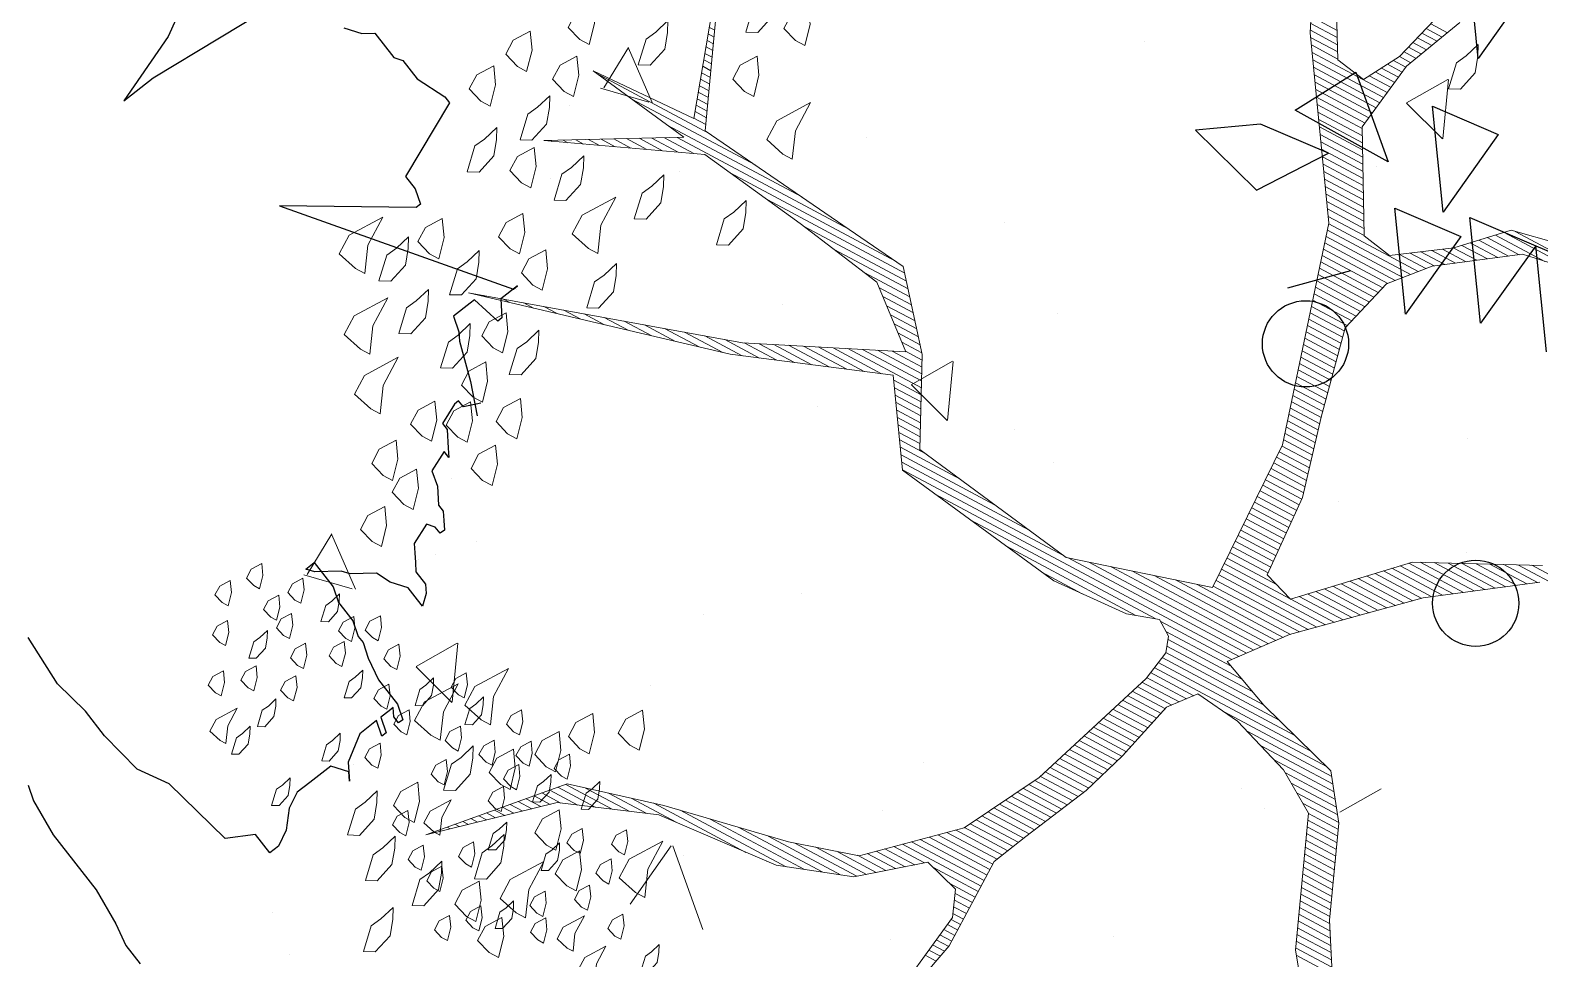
# Model space of a CAD drawing. Header units: millimetres. Extents: x 111 to 1506, y 14 to 566.
# Drawn here: x 249.402 to 251.087, y 195.896 to 196.932 of the extents above; entities that cross this region are included whole.
import ezdxf

# ---------------------------------------------------------------- set-up
doc = ezdxf.new("R2010")
doc.units = ezdxf.units.MM
doc.layers.add('ARBOLES', color=78, linetype='Continuous', lineweight=5)
doc.layers.add('G', color=254, linetype='Continuous', lineweight=5)
doc.layers.add('fer', color=8, linetype='Continuous')
doc.layers.add('FURN', color=253, linetype='Continuous')

# ---------------------------------------------------------------- blocks, each defined once
blk = doc.blocks.new('tr')
at = {"layer": 'fer', "color": 97}
for p, q in [((1378.7648, 206.6914), (1378.7648, 206.7174)), ((1378.7648, 206.6914), (1378.7648, 206.7174)), ((1378.4553, 206.7001), (1378.4494, 206.6914)), ((1378.4494, 206.6914), (1378.4553, 206.7001)), ((1378.4553, 206.7001), (1378.4494, 206.6914)), ((1378.4494, 206.6914), (1378.4553, 206.7001)), ((1378.5268, 206.6827), (1378.5446, 206.7001)), ((1378.5268, 206.6827), (1378.5446, 206.7001)), ((1378.5446, 206.7001), (1378.5625, 206.7087)), ((1378.5446, 206.7001), (1378.5625, 206.7087)), ((1378.5446, 206.7001), (1378.5446, 206.7001)), ((1378.5446, 206.7001), (1378.5446, 206.7001)), ((1378.5625, 206.7087), (1378.5744, 206.7087)), ((1378.5625, 206.7087), (1378.5625, 206.7087)), ((1378.5625, 206.7087), (1378.5744, 206.7087)), ((1378.5625, 206.7087), (1378.5625, 206.7087)), ((1378.5744, 206.7087), (1378.5744, 206.6827)), ((1378.5744, 206.7087), (1378.5744, 206.7087)), ((1378.5744, 206.7087), (1378.5744, 206.6827)), ((1378.5744, 206.7087), (1378.5744, 206.7087)), ((1378.3601, 206.6654), (1378.3661, 206.6827)), ((1378.3601, 206.6654), (1378.3661, 206.6827)), ((1378.3661, 206.6827), (1378.372, 206.6827)), ((1378.3661, 206.6827), (1378.372, 206.6827)), ((1378.372, 206.6827), (1378.372, 206.6741)), ((1378.372, 206.6827), (1378.372, 206.6741)), ((1378.3839, 206.6654), (1378.3899, 206.6827)), ((1378.3839, 206.6654), (1378.3899, 206.6827)), ((1378.3958, 206.6827), (1378.3899, 206.6654)), ((1378.3899, 206.6827), (1378.3958, 206.6827)), ((1378.3958, 206.6827), (1378.3899, 206.6654)), ((1378.3899, 206.6827), (1378.3958, 206.6827)), ((1378.4137, 206.6654), (1378.4434, 206.6827)), ((1378.4137, 206.6654), (1378.4434, 206.6827)), ((1378.4434, 206.6827), (1378.4494, 206.6914)), ((1378.4434, 206.6827), (1378.4494, 206.6914)), ((1378.4494, 206.6914), (1378.4613, 206.6741)), ((1378.4494, 206.6914), (1378.4613, 206.6741)), ((1378.5089, 206.6741), (1378.5268, 206.6827)), ((1378.5089, 206.6741), (1378.5268, 206.6827)), ((1378.5744, 206.6827), (1378.6041, 206.6654)), ((1378.5744, 206.6827), (1378.6041, 206.6654)), ((1378.7588, 206.6654), (1378.7648, 206.6914)), ((1378.7588, 206.6654), (1378.7648, 206.6914)), ((1378.3601, 206.6394), (1378.3601, 206.6654)), ((1378.3601, 206.6394), (1378.3601, 206.6654)), ((1378.372, 206.6741), (1378.3661, 206.6654)), ((1378.372, 206.6741), (1378.3661, 206.6654)), ((1378.3661, 206.6654), (1378.372, 206.6654)), ((1378.3661, 206.6654), (1378.372, 206.6654)), ((1378.372, 206.6654), (1378.3839, 206.6654)), ((1378.372, 206.6654), (1378.3839, 206.6654)), ((1378.3899, 206.6654), (1378.4137, 206.6654)), ((1378.3899, 206.6654), (1378.4137, 206.6654)), ((1378.4613, 206.6741), (1378.491, 206.6741)), ((1378.4613, 206.6741), (1378.491, 206.6741)), ((1378.491, 206.6741), (1378.5089, 206.6741)), ((1378.491, 206.6741), (1378.5089, 206.6741)), ((1378.6041, 206.6654), (1378.6101, 206.6221)), ((1378.6041, 206.6654), (1378.6101, 206.6221)), ((1378.7529, 206.6221), (1378.7588, 206.6654)), ((1378.7529, 206.6221), (1378.7588, 206.6654)), ((1378.3542, 206.6047), (1378.3601, 206.6307)), ((1378.3542, 206.6047), (1378.3601, 206.6307)), ((1378.3601, 206.6307), (1378.3601, 206.6394)), ((1378.3601, 206.6307), (1378.3601, 206.6394)), ((1378.6101, 206.6221), (1378.616, 206.5788)), ((1378.6101, 206.6221), (1378.616, 206.5788)), ((1378.7529, 206.5441), (1378.7529, 206.6221)), ((1378.7529, 206.5441), (1378.7529, 206.6221)), ((1378.259, 206.5874), (1378.2709, 206.5961)), ((1378.259, 206.5874), (1378.2709, 206.5961)), ((1378.2709, 206.5961), (1378.2709, 206.5874)), ((1378.2709, 206.5961), (1378.2709, 206.5874)), ((1378.3482, 206.5874), (1378.3542, 206.6047)), ((1378.3482, 206.5874), (1378.3542, 206.6047)), ((1378.253, 206.5788), (1378.259, 206.5874)), ((1378.253, 206.5788), (1378.259, 206.5874)), ((1378.253, 206.5614), (1378.253, 206.5788)), ((1378.253, 206.5614), (1378.253, 206.5788)), ((1378.259, 206.5874), (1378.259, 206.5874)), ((1378.259, 206.5874), (1378.259, 206.5874)), ((1378.2709, 206.5874), (1378.2709, 206.5788)), ((1378.2709, 206.5874), (1378.2709, 206.5788)), ((1378.2709, 206.5788), (1378.2709, 206.5701)), ((1378.2709, 206.5788), (1378.2709, 206.5788)), ((1378.2709, 206.5788), (1378.2709, 206.5701)), ((1378.2709, 206.5788), (1378.2709, 206.5788)), ((1378.3423, 206.5614), (1378.3482, 206.5788)), ((1378.3423, 206.5614), (1378.3482, 206.5788)), ((1378.3482, 206.5788), (1378.3482, 206.5874)), ((1378.3482, 206.5788), (1378.3482, 206.5874)), ((1378.616, 206.5788), (1378.6339, 206.5441)), ((1378.616, 206.5788), (1378.6339, 206.5441)), ((1378.2471, 206.5528), (1378.253, 206.5614)), ((1378.2471, 206.5528), (1378.253, 206.5614)), ((1378.2709, 206.5701), (1378.2828, 206.5528)), ((1378.2709, 206.5701), (1378.2828, 206.5528)), ((1378.3423, 206.5441), (1378.3423, 206.5614)), ((1378.3423, 206.5441), (1378.3423, 206.5614)), ((1378.1935, 206.5354), (1378.1994, 206.5441)), ((1378.1935, 206.5354), (1378.1994, 206.5441)), ((1378.1994, 206.5441), (1378.2054, 206.5441)), ((1378.1994, 206.5441), (1378.2054, 206.5441)), ((1378.2054, 206.5441), (1378.2054, 206.5354)), ((1378.2054, 206.5441), (1378.2054, 206.5441)), ((1378.2054, 206.5441), (1378.2054, 206.5354)), ((1378.2054, 206.5441), (1378.2054, 206.5441)), ((1378.2351, 206.5354), (1378.2411, 206.5441)), ((1378.2351, 206.5354), (1378.2411, 206.5441)), ((1378.2411, 206.5441), (1378.2471, 206.5528)), ((1378.2411, 206.5441), (1378.2471, 206.5528)), ((1378.2828, 206.5528), (1378.2887, 206.5354)), ((1378.2828, 206.5528), (1378.2887, 206.5354)), ((1378.3423, 206.5441), (1378.3423, 206.5441)), ((1378.3423, 206.5354), (1378.3423, 206.5441)), ((1378.3423, 206.5441), (1378.3423, 206.5441)), ((1378.3423, 206.5354), (1378.3423, 206.5441)), ((1378.6339, 206.5441), (1378.6398, 206.4921)), ((1378.6339, 206.5441), (1378.6398, 206.4921)), ((1378.7469, 206.5008), (1378.7529, 206.5441)), ((1378.7469, 206.5008), (1378.7529, 206.5441)), ((1378.1875, 206.5268), (1378.1935, 206.5354)), ((1378.1875, 206.5268), (1378.1935, 206.5354)), ((1378.2054, 206.5354), (1378.2113, 206.5268)), ((1378.2054, 206.5354), (1378.2054, 206.5354)), ((1378.2054, 206.5354), (1378.2113, 206.5268)), ((1378.2054, 206.5354), (1378.2054, 206.5354)), ((1378.2113, 206.5268), (1378.2351, 206.5354)), ((1378.2113, 206.5268), (1378.2351, 206.5354)), ((1378.2351, 206.5354), (1378.2351, 206.5354)), ((1378.2351, 206.5354), (1378.2351, 206.5354)), ((1378.2887, 206.5354), (1378.3006, 206.5268)), ((1378.2887, 206.5354), (1378.3006, 206.5268)), ((1378.3363, 206.5181), (1378.3423, 206.5354)), ((1378.3363, 206.5181), (1378.3423, 206.5354)), ((1378.1756, 206.5008), (1378.1875, 206.5181)), ((1378.1756, 206.5008), (1378.1875, 206.5181)), ((1378.1875, 206.5181), (1378.1875, 206.5268)), ((1378.1875, 206.5181), (1378.1875, 206.5268)), ((1378.3006, 206.5268), (1378.3125, 206.5181)), ((1378.3006, 206.5268), (1378.3125, 206.5181)), ((1378.3125, 206.5181), (1378.3185, 206.5094)), ((1378.3125, 206.5181), (1378.3185, 206.5094)), ((1378.3363, 206.4834), (1378.3363, 206.5181)), ((1378.3363, 206.4834), (1378.3363, 206.5181)), ((1378.1697, 206.4834), (1378.1756, 206.5008)), ((1378.1697, 206.4834), (1378.1756, 206.5008)), ((1378.3185, 206.5094), (1378.3423, 206.4921)), ((1378.3185, 206.5094), (1378.3423, 206.4921)), ((1378.741, 206.4834), (1378.7469, 206.5008)), ((1378.741, 206.4834), (1378.7469, 206.5008)), ((1378.1399, 206.4748), (1378.1459, 206.4834)), ((1378.1399, 206.4748), (1378.1459, 206.4834)), ((1378.1459, 206.4748), (1378.1697, 206.4834)), ((1378.1459, 206.4834), (1378.1459, 206.4748)), ((1378.1459, 206.4748), (1378.1697, 206.4834)), ((1378.1459, 206.4834), (1378.1459, 206.4748)), ((1378.3363, 206.4834), (1378.3363, 206.4834)), ((1378.3482, 206.4834), (1378.3363, 206.4834)), ((1378.3363, 206.4834), (1378.3363, 206.4834)), ((1378.3482, 206.4834), (1378.3363, 206.4834)), ((1378.3423, 206.4921), (1378.3482, 206.4834)), ((1378.3423, 206.4921), (1378.3482, 206.4834)), ((1378.6398, 206.4921), (1378.6398, 206.4574)), ((1378.6398, 206.4921), (1378.6398, 206.4574)), ((1378.0745, 206.4314), (1378.0923, 206.4661)), ((1378.0745, 206.4314), (1378.0923, 206.4661)), ((1378.128, 206.4574), (1378.1399, 206.4748)), ((1378.128, 206.4574), (1378.1399, 206.4748)), ((1378.1399, 206.4748), (1378.1399, 206.4748)), ((1378.1399, 206.4748), (1378.1399, 206.4748)), ((1378.0804, 206.4574), (1378.0983, 206.4488)), ((1378.0804, 206.4574), (1378.0983, 206.4488)), ((1378.0983, 206.4488), (1378.0983, 206.4401)), ((1378.0983, 206.4488), (1378.0983, 206.4488)), ((1378.0983, 206.4488), (1378.0983, 206.4401)), ((1378.0983, 206.4488), (1378.0983, 206.4488)), ((1378.1042, 206.4401), (1378.128, 206.4488)), ((1378.1042, 206.4401), (1378.128, 206.4488)), ((1378.128, 206.4574), (1378.128, 206.4574)), ((1378.128, 206.4574), (1378.128, 206.4574)), ((1378.128, 206.4574), (1378.128, 206.4574)), ((1378.128, 206.4488), (1378.128, 206.4574)), ((1378.128, 206.4574), (1378.128, 206.4574)), ((1378.128, 206.4574), (1378.128, 206.4574)), ((1378.128, 206.4574), (1378.128, 206.4574)), ((1378.128, 206.4488), (1378.128, 206.4574)), ((1378.6398, 206.4574), (1378.6458, 206.4141)), ((1378.6398, 206.4574), (1378.6458, 206.4141)), ((1378.0566, 206.3881), (1378.0745, 206.4314)), ((1378.0566, 206.3881), (1378.0745, 206.4314)), ((1378.0983, 206.4401), (1378.1042, 206.4401)), ((1378.0983, 206.4401), (1378.0983, 206.4401)), ((1378.0983, 206.4401), (1378.1042, 206.4401)), ((1378.0983, 206.4401), (1378.0983, 206.4401)), ((1378.6458, 206.4141), (1378.6398, 206.3534)), ((1378.6458, 206.4141), (1378.6398, 206.3534)), ((1377.9912, 206.3794), (1378.0031, 206.3968)), ((1377.9912, 206.3794), (1378.0031, 206.3968)), ((1378.0031, 206.3968), (1378.009, 206.3968)), ((1378.0031, 206.3968), (1378.009, 206.3968)), ((1378.009, 206.3968), (1378.015, 206.3621)), ((1378.009, 206.3968), (1378.015, 206.3621)), ((1377.9674, 206.3794), (1377.9912, 206.3794)), ((1377.9733, 206.3794), (1377.9674, 206.3794)), ((1377.9674, 206.3794), (1377.9912, 206.3794)), ((1377.9733, 206.3794), (1377.9674, 206.3794)), ((1378.1221, 206.1455), (1377.9733, 206.3794)), ((1378.1221, 206.1455), (1377.9733, 206.3794)), ((1378.0447, 206.3621), (1378.0507, 206.3794)), ((1378.0447, 206.3621), (1378.0507, 206.3794)), ((1378.0507, 206.3794), (1378.0566, 206.3881)), ((1378.0507, 206.3794), (1378.0566, 206.3881)), ((1378.0566, 206.3881), (1378.0566, 206.3881)), ((1378.0566, 206.3881), (1378.0566, 206.3881)), ((1378.015, 206.3621), (1378.0209, 206.3621)), ((1378.015, 206.3621), (1378.0209, 206.3621)), ((1378.0209, 206.3621), (1378.0447, 206.3621)), ((1378.0209, 206.3621), (1378.0447, 206.3621)), ((1377.9912, 206.2235), (1377.9971, 206.2408)), ((1377.9912, 206.2235), (1377.9971, 206.2408)), ((1377.9971, 206.2408), (1378.0031, 206.2408)), ((1377.9971, 206.2408), (1378.0031, 206.2408)), ((1378.0031, 206.2408), (1378.1221, 206.1455)), ((1378.0031, 206.2408), (1378.1221, 206.1455)), ((1377.9912, 206.2061), (1377.9912, 206.2235)), ((1377.9912, 206.2061), (1377.9912, 206.2235)), ((1377.9019, 206.1715), (1377.9912, 206.2061)), ((1377.9019, 206.1715), (1377.9912, 206.2061)), ((1377.9019, 206.1628), (1377.9019, 206.1715)), ((1377.9019, 206.1628), (1377.9019, 206.1715)), ((1377.9138, 206.1281), (1377.9019, 206.1628)), ((1377.9138, 206.1281), (1377.9019, 206.1628)), ((1377.9138, 206.1021), (1377.9138, 206.1281)), ((1377.9138, 206.1021), (1377.9138, 206.1281)), ((1377.9197, 206.0935), (1377.9138, 206.1021)), ((1377.9197, 206.0935), (1377.9138, 206.1021)), ((1377.9197, 206.0588), (1377.9197, 206.0935)), ((1377.9197, 206.0588), (1377.9197, 206.0935)), ((1377.9316, 206.0501), (1377.9197, 206.0588)), ((1377.9316, 206.0501), (1377.9197, 206.0588)), ((1377.9435, 206.0328), (1377.9316, 206.0501)), ((1377.9435, 206.0328), (1377.9316, 206.0501)), ((1378.1459, 205.9462), (1377.8483, 205.9808)), ((1378.1459, 205.9462), (1377.8483, 205.9808)), ((1378.1042, 205.9202), (1378.1875, 205.9462)), ((1378.1042, 205.9202), (1378.1875, 205.9462)), ((1378.1875, 205.9462), (1378.1459, 205.9462)), ((1378.1875, 205.9462), (1378.1459, 205.9462)), ((1378.0388, 205.8855), (1378.1042, 205.9202)), ((1378.0388, 205.8855), (1378.1042, 205.9202))]:
    blk.add_line(p, q, dxfattribs=at)
blk = doc.blocks.new('*X16')
at = {"color": 0}
for p, q in [((17.5844, 17.54), (17.6136, 17.54)), ((17.5872, 17.55), (17.6178, 17.55)), ((17.579, 17.52), (17.6053, 17.52)), ((17.5817, 17.53), (17.6094, 17.53)), ((17.5708, 17.49), (17.5928, 17.49)), ((17.5735, 17.5), (17.5969, 17.5)), ((17.5762, 17.51), (17.6011, 17.51)), ((17.4124, 17.47), (17.4597, 17.47)), ((17.5623, 17.47), (17.5849, 17.47)), ((17.568, 17.48), (17.5886, 17.48)), ((17.4171, 17.46), (17.4654, 17.46)), ((17.4217, 17.45), (17.4711, 17.45)), ((17.5509, 17.45), (17.582, 17.45)), ((17.5566, 17.46), (17.5834, 17.46)), ((17.4276, 17.44), (17.4769, 17.44)), ((17.4343, 17.43), (17.4826, 17.43)), ((17.441, 17.42), (17.5777, 17.42)), ((17.5394, 17.43), (17.5792, 17.43)), ((17.5452, 17.44), (17.5806, 17.44)), ((17.4476, 17.41), (17.5763, 17.41)), ((17.4543, 17.4), (17.5749, 17.4)), ((17.461, 17.39), (17.5734, 17.39)), ((17.4676, 17.38), (17.572, 17.38)), ((17.4743, 17.37), (17.5706, 17.37)), ((17.481, 17.36), (17.5692, 17.36)), ((17.4876, 17.35), (17.5695, 17.35)), ((17.4943, 17.34), (17.5751, 17.34)), ((17.501, 17.33), (17.5807, 17.33)), ((17.5076, 17.32), (17.5862, 17.32)), ((17.8637, 17.32), (18.0288, 17.32)), ((17.5143, 17.31), (17.5918, 17.31)), ((17.521, 17.3), (17.5973, 17.3)), ((17.8387, 17.3), (17.9283, 17.3)), ((17.8487, 17.31), (17.9816, 17.31)), ((17.5276, 17.29), (17.6029, 17.29)), ((17.5343, 17.28), (17.6084, 17.28)), ((17.8187, 17.28), (17.873, 17.28)), ((17.8287, 17.29), (17.887, 17.29)), ((17.541, 17.27), (17.614, 17.27)), ((17.5476, 17.26), (17.6195, 17.26)), ((17.5543, 17.25), (17.6251, 17.25)), ((17.7884, 17.25), (17.831, 17.25)), ((17.7987, 17.26), (17.845, 17.26)), ((17.8087, 17.27), (17.859, 17.27)), ((17.561, 17.24), (17.6307, 17.24)), ((17.5676, 17.23), (17.6362, 17.23)), ((17.7599, 17.23), (17.803, 17.23)), ((17.7741, 17.24), (17.817, 17.24)), ((17.5743, 17.22), (17.6418, 17.22)), ((17.581, 17.21), (17.6473, 17.21)), ((17.5876, 17.2), (17.6529, 17.2)), ((17.717, 17.2), (17.7653, 17.2)), ((17.7313, 17.21), (17.775, 17.21)), ((17.7456, 17.22), (17.789, 17.22)), ((17.5939, 17.19), (17.7568, 17.19)), ((17.5968, 17.18), (17.7482, 17.18)), ((17.5998, 17.17), (17.7396, 17.17)), ((17.6027, 17.16), (17.731, 17.16)), ((17.6056, 17.15), (17.7225, 17.15)), ((17.6085, 17.14), (17.7189, 17.14)), ((17.6115, 17.13), (17.7161, 17.13)), ((17.6144, 17.12), (17.7134, 17.12)), ((17.6173, 17.11), (17.7107, 17.11)), ((17.6203, 17.1), (17.7079, 17.1)), ((17.6232, 17.09), (17.7052, 17.09)), ((17.6261, 17.08), (17.7025, 17.08)), ((17.629, 17.07), (17.6998, 17.07)), ((17.632, 17.06), (17.697, 17.06)), ((17.6349, 17.05), (17.6968, 17.05)), ((17.6378, 17.04), (17.6992, 17.04)), ((17.6407, 17.03), (17.7015, 17.03)), ((17.6437, 17.02), (17.7039, 17.02)), ((17.6466, 17.01), (17.7062, 17.01)), ((16.5688, 17), (16.5786, 17)), ((16.5721, 16.99), (16.5828, 16.99)), ((16.5754, 16.98), (16.587, 16.98)), ((17.6495, 17), (17.7086, 17)), ((17.6524, 16.99), (17.7109, 16.99)), ((17.6554, 16.98), (17.7133, 16.98)), ((16.5788, 16.97), (16.5912, 16.97)), ((16.5821, 16.96), (16.5954, 16.96)), ((17.6583, 16.97), (17.7156, 16.97)), ((17.6612, 16.96), (17.718, 16.96)), ((16.5854, 16.95), (16.5996, 16.95)), ((16.5888, 16.94), (16.6038, 16.94)), ((17.6642, 16.95), (17.7204, 16.95)), ((17.6671, 16.94), (17.7227, 16.94)), ((16.5921, 16.93), (16.608, 16.93)), ((16.5954, 16.92), (16.6122, 16.92)), ((16.5988, 16.91), (16.6164, 16.91)), ((17.67, 16.93), (17.7251, 16.93)), ((17.6729, 16.92), (17.7274, 16.92)), ((17.6759, 16.91), (17.7298, 16.91)), ((16.6021, 16.9), (16.6206, 16.9)), ((16.6054, 16.89), (16.6248, 16.89)), ((17.6788, 16.9), (17.7324, 16.9)), ((17.6817, 16.89), (17.7351, 16.89)), ((16.6088, 16.88), (16.629, 16.88)), ((16.6121, 16.87), (16.6331, 16.87)), ((16.6154, 16.86), (16.6373, 16.86)), ((17.6846, 16.88), (17.7378, 16.88)), ((17.6876, 16.87), (17.7404, 16.87)), ((17.6905, 16.86), (17.7431, 16.86)), ((18.1392, 16.86), (18.2561, 16.86)), ((16.443, 16.85), (16.6488, 16.85)), ((16.513, 16.84), (16.7388, 16.84)), ((17.6934, 16.85), (17.7458, 16.85)), ((17.6957, 16.84), (17.7484, 16.84)), ((18.0992, 16.84), (18.1601, 16.84)), ((18.1192, 16.85), (18.2036, 16.85)), ((16.583, 16.83), (16.8288, 16.83)), ((16.6062, 16.82), (16.9188, 16.82)), ((17.6961, 16.83), (17.7511, 16.83)), ((17.6964, 16.82), (17.7538, 16.82)), ((18.0592, 16.82), (18.1324, 16.82)), ((18.0792, 16.83), (18.1463, 16.83)), ((16.5531, 16.79), (16.5956, 16.79)), ((16.5708, 16.8), (16.6189, 16.8)), ((16.5885, 16.81), (16.6422, 16.81)), ((16.7083, 16.81), (17.0088, 16.81)), ((16.7816, 16.8), (17.0309, 16.8)), ((16.8532, 16.79), (17.0394, 16.79)), ((17.6967, 16.81), (17.7564, 16.81)), ((17.6971, 16.8), (17.7591, 16.8)), ((17.6974, 16.79), (17.7618, 16.79)), ((17.9992, 16.79), (18.0909, 16.79)), ((18.0192, 16.8), (18.1047, 16.8)), ((18.0392, 16.81), (18.1186, 16.81)), ((16.5178, 16.77), (16.5489, 16.77)), ((16.5355, 16.78), (16.5722, 16.78)), ((16.9132, 16.78), (17.0478, 16.78)), ((16.9732, 16.77), (17.0563, 16.77)), ((17.6977, 16.78), (17.7639, 16.78)), ((17.6981, 16.77), (17.7645, 16.77)), ((17.9635, 16.77), (18.0632, 16.77)), ((17.9792, 16.78), (18.0771, 16.78)), ((16.4647, 16.74), (16.4789, 16.74)), ((16.4824, 16.75), (16.5022, 16.75)), ((16.5001, 16.76), (16.5256, 16.76)), ((17.0054, 16.76), (17.0647, 16.76)), ((17.0177, 16.75), (17.0732, 16.75)), ((17.0299, 16.74), (17.0817, 16.74)), ((17.6984, 16.76), (17.7651, 16.76)), ((17.6987, 16.75), (17.7657, 16.75)), ((17.6991, 16.74), (17.7664, 16.74)), ((17.9335, 16.74), (18.0217, 16.74)), ((17.9435, 16.75), (18.0355, 16.75)), ((17.9535, 16.76), (18.0494, 16.76)), ((16.4293, 16.72), (16.4322, 16.72)), ((16.447, 16.73), (16.4556, 16.73)), ((17.0421, 16.73), (17.0901, 16.73)), ((17.0543, 16.72), (17.0986, 16.72)), ((17.6994, 16.73), (17.767, 16.73)), ((17.6997, 16.72), (17.7676, 16.72)), ((17.9135, 16.72), (17.9979, 16.72)), ((17.9235, 16.73), (18.0084, 16.73)), ((17.0665, 16.71), (17.1071, 16.71)), ((17.0788, 16.7), (17.1155, 16.7)), ((17.091, 16.69), (17.1213, 16.69)), ((17.7001, 16.71), (17.7682, 16.71)), ((17.7004, 16.7), (17.7689, 16.7)), ((17.7007, 16.69), (17.7695, 16.69)), ((17.8835, 16.69), (17.9662, 16.69)), ((17.8935, 16.7), (17.9768, 16.7)), ((17.9035, 16.71), (17.9873, 16.71)), ((17.0504, 16.67), (17.1313, 16.67)), ((17.0719, 16.68), (17.1263, 16.68)), ((17.7011, 16.68), (17.7701, 16.68)), ((17.7014, 16.67), (17.7707, 16.67)), ((17.8635, 16.67), (17.9451, 16.67)), ((17.8735, 16.68), (17.9556, 16.68)), ((17.0073, 16.65), (17.1413, 16.65)), ((17.0288, 16.66), (17.1363, 16.66)), ((17.7017, 16.66), (17.7714, 16.66)), ((17.7021, 16.65), (17.772, 16.65)), ((17.8435, 16.65), (17.924, 16.65)), ((17.8535, 16.66), (17.9345, 16.66)), ((16.9427, 16.62), (17.0214, 16.62)), ((16.9642, 16.63), (17.0477, 16.63)), ((16.9858, 16.64), (17.0741, 16.64)), ((17.0964, 16.64), (17.1463, 16.64)), ((17.1031, 16.63), (17.1513, 16.63)), ((17.1097, 16.62), (17.1563, 16.62)), ((17.7024, 16.64), (17.7924, 16.64)), ((17.7027, 16.63), (17.8224, 16.63)), ((17.7031, 16.62), (17.8923, 16.62)), ((17.8235, 16.63), (17.9029, 16.63)), ((17.8335, 16.64), (17.9134, 16.64)), ((16.8996, 16.6), (16.9686, 16.6)), ((16.9211, 16.61), (16.995, 16.61)), ((17.1164, 16.61), (17.1613, 16.61)), ((17.1231, 16.6), (17.1663, 16.6)), ((17.7034, 16.61), (17.8818, 16.61)), ((17.7037, 16.6), (17.8712, 16.6)), ((16.8265, 16.57), (16.8895, 16.57)), ((16.8565, 16.58), (16.9159, 16.58)), ((16.8781, 16.59), (16.9423, 16.59)), ((17.1297, 16.59), (17.1713, 16.59)), ((17.1364, 16.58), (17.1763, 16.58)), ((17.1431, 16.57), (17.1813, 16.57)), ((17.646, 16.57), (17.8418, 16.57)), ((17.6798, 16.58), (17.8501, 16.58)), ((17.7041, 16.59), (17.8606, 16.59)), ((16.764, 16.55), (16.8332, 16.55)), ((16.7953, 16.56), (16.8632, 16.56)), ((17.1497, 16.56), (17.1971, 16.56)), ((17.1564, 16.55), (17.2651, 16.55)), ((17.5785, 16.55), (17.8258, 16.55)), ((17.6123, 16.56), (17.8338, 16.56)), ((16.6703, 16.52), (16.7201, 16.52)), ((16.7015, 16.53), (16.7578, 16.53)), ((16.7328, 16.54), (16.7955, 16.54)), ((17.163, 16.54), (17.3331, 16.54)), ((17.1697, 16.53), (17.401, 16.53)), ((17.1764, 16.52), (17.469, 16.52)), ((17.4773, 16.52), (17.8018, 16.52)), ((17.511, 16.53), (17.8098, 16.53)), ((17.5448, 16.54), (17.8178, 16.54)), ((16.6078, 16.5), (16.6447, 16.5)), ((16.639, 16.51), (16.6824, 16.51)), ((17.2412, 16.51), (17.7938, 16.51)), ((17.3112, 16.5), (17.6466, 16.5)), ((17.6564, 16.5), (17.7858, 16.5)), ((16.5453, 16.48), (16.5693, 16.48)), ((16.5765, 16.49), (16.607, 16.49)), ((17.3812, 16.49), (17.6166, 16.49)), ((17.4512, 16.48), (17.5245, 16.48)), ((17.6714, 16.49), (17.7899, 16.49)), ((17.6804, 16.48), (17.8149, 16.48)), ((16.4515, 16.45), (16.4563, 16.45)), ((16.4828, 16.46), (16.494, 16.46)), ((16.514, 16.47), (16.5317, 16.47)), ((17.6837, 16.47), (17.8399, 16.47)), ((17.6855, 16.45), (17.8986, 16.45)), ((17.687, 16.46), (17.8649, 16.46)), ((17.6822, 16.43), (17.9666, 16.43)), ((17.6839, 16.44), (17.9326, 16.44)), ((17.6757, 16.4), (17.7432, 16.4)), ((17.6789, 16.41), (17.7512, 16.41)), ((17.6805, 16.42), (17.7592, 16.42)), ((17.8145, 16.42), (18.0006, 16.42)), ((17.8617, 16.41), (18.0157, 16.41)), ((17.8916, 16.4), (18.0232, 16.4)), ((17.6687, 16.38), (17.7289, 16.38)), ((17.6722, 16.39), (17.7352, 16.39)), ((17.9216, 16.39), (18.0307, 16.39)), ((17.9473, 16.38), (18.0382, 16.38)), ((17.6618, 16.36), (17.7239, 16.36)), ((17.6653, 16.37), (17.7264, 16.37)), ((17.9633, 16.37), (18.0457, 16.37)), ((17.9793, 16.36), (18.0532, 16.36)), ((17.6514, 16.33), (17.7164, 16.33)), ((17.6549, 16.34), (17.7189, 16.34)), ((17.6584, 16.35), (17.7214, 16.35)), ((17.9953, 16.35), (18.0607, 16.35)), ((18.0106, 16.34), (18.0651, 16.34)), ((18.0147, 16.33), (18.0692, 16.33)), ((17.6445, 16.31), (17.7114, 16.31)), ((17.648, 16.32), (17.7139, 16.32)), ((18.0189, 16.32), (18.0733, 16.32)), ((18.0231, 16.31), (18.0774, 16.31)), ((17.6341, 16.28), (17.7038, 16.28)), ((17.6376, 16.29), (17.7064, 16.29)), ((17.6411, 16.3), (17.7089, 16.3)), ((18.0272, 16.3), (18.0816, 16.3)), ((18.0314, 16.29), (18.0857, 16.29)), ((18.0356, 16.28), (18.0898, 16.28)), ((17.6272, 16.26), (17.6971, 16.26)), ((17.6307, 16.27), (17.7005, 16.27)), ((18.0397, 16.27), (18.0939, 16.27)), ((18.0439, 16.26), (18.098, 16.26)), ((17.6168, 16.23), (17.6871, 16.23)), ((17.6203, 16.24), (17.6905, 16.24)), ((17.6237, 16.25), (17.6938, 16.25)), ((18.0481, 16.25), (18.1021, 16.25)), ((18.0522, 16.24), (18.1063, 16.24)), ((18.0564, 16.23), (18.1104, 16.23)), ((17.6099, 16.21), (17.6805, 16.21)), ((17.6134, 16.22), (17.6838, 16.22)), ((18.0606, 16.22), (18.1145, 16.22)), ((18.0647, 16.21), (18.1186, 16.21)), ((17.603, 16.19), (17.6719, 16.19)), ((17.6064, 16.2), (17.6766, 16.2)), ((18.0689, 16.2), (18.1236, 16.2)), ((18.0731, 16.19), (18.1296, 16.19)), ((17.5874, 16.16), (17.6581, 16.16)), ((17.5928, 16.17), (17.6627, 16.17)), ((17.5981, 16.18), (17.6673, 16.18)), ((18.0772, 16.18), (18.1356, 16.18)), ((18.0814, 16.17), (18.1416, 16.17)), ((18.0856, 16.16), (18.1476, 16.16)), ((17.5768, 16.14), (17.6489, 16.14)), ((17.5821, 16.15), (17.6535, 16.15)), ((18.0897, 16.15), (18.1536, 16.15)), ((18.0939, 16.14), (18.1596, 16.14)), ((17.5608, 16.11), (17.635, 16.11)), ((17.5661, 16.12), (17.6396, 16.12)), ((17.5714, 16.13), (17.6443, 16.13)), ((18.1004, 16.13), (18.1656, 16.13)), ((17.5501, 16.09), (17.6259, 16.09)), ((17.5554, 16.1), (17.6304, 16.1)), ((17.5341, 16.06), (17.6131, 16.06)), ((17.5394, 16.07), (17.6174, 16.07)), ((17.5448, 16.08), (17.6216, 16.08)), ((17.5127, 16.04), (17.6045, 16.04)), ((17.5234, 16.05), (17.6088, 16.05)), ((17.4913, 16.02), (17.6021, 16.02)), ((17.502, 16.03), (17.6021, 16.03)), ((17.4591, 15.99), (17.6021, 15.99)), ((17.4698, 16), (17.6021, 16)), ((17.4806, 16.01), (17.6021, 16.01)), ((17.4377, 15.97), (17.4922, 15.97)), ((17.4484, 15.98), (17.5044, 15.98)), ((17.5206, 15.98), (17.6021, 15.98)), ((17.5556, 15.97), (17.6021, 15.97)), ((17.4036, 15.94), (17.4555, 15.94)), ((17.4163, 15.95), (17.4677, 15.95)), ((17.427, 15.96), (17.4799, 15.96)), ((17.5707, 15.96), (17.6021, 15.96)), ((17.5747, 15.95), (17.6021, 15.95)), ((17.5787, 15.94), (17.6021, 15.94)), ((17.3386, 15.92), (17.431, 15.92)), ((17.3711, 15.93), (17.4433, 15.93)), ((17.5827, 15.93), (17.6021, 15.93)), ((17.5846, 15.92), (17.6021, 15.92)), ((17.2149, 15.89), (17.3677, 15.89)), ((17.2629, 15.9), (17.3957, 15.9)), ((17.3061, 15.91), (17.4188, 15.91)), ((17.5805, 15.89), (17.6021, 15.89)), ((17.5819, 15.9), (17.6021, 15.9)), ((17.5832, 15.91), (17.6021, 15.91)), ((17.1189, 15.87), (17.3117, 15.87)), ((17.1669, 15.88), (17.3397, 15.88)), ((17.5778, 15.87), (17.5996, 15.87)), ((17.5791, 15.88), (17.6018, 15.88)), ((17.0401, 15.85), (17.1235, 15.85)), ((17.0761, 15.86), (17.2435, 15.86)), ((17.575, 15.85), (17.5951, 15.85)), ((17.5764, 15.86), (17.5974, 15.86)), ((16.9371, 15.82), (17.0215, 15.82)), ((16.9681, 15.83), (17.0472, 15.83)), ((17.0041, 15.84), (17.0729, 15.84)), ((16.919, 15.8), (16.9701, 15.8)), ((16.9281, 15.81), (16.9958, 15.81)), ((16.8919, 15.77), (16.9189, 15.77)), ((16.9009, 15.78), (16.9301, 15.78)), ((16.91, 15.79), (16.9444, 15.79)), ((16.8738, 15.75), (16.8965, 15.75)), ((16.8829, 15.76), (16.9077, 15.76)), ((16.8557, 15.73), (16.8742, 15.73)), ((16.8648, 15.74), (16.8853, 15.74)), ((16.8286, 15.7), (16.8406, 15.7)), ((16.8376, 15.71), (16.8518, 15.71)), ((16.8467, 15.72), (16.863, 15.72)), ((16.8105, 15.68), (16.8183, 15.68)), ((16.8195, 15.69), (16.8295, 15.69)), ((16.7833, 15.65), (16.7848, 15.65)), ((16.7924, 15.66), (16.7959, 15.66)), ((16.8014, 15.67), (16.8071, 15.67))]:
    blk.add_line(p, q, dxfattribs=at)
blk = doc.blocks.new('E1E')
at = {"layer": 'ARBOLES', "ltscale": 0.2}
for p, q in [((96.122, 59.5391), (96.122, 59.5391)), ((96.1796, 59.5223), (96.1796, 59.5223)), ((96.2691, 59.314), (96.2691, 59.314)), ((96.5118, 59.2106), (96.4571, 59.1706)), ((96.5318, 59.147), (96.5092, 59.2067)), ((96.3122, 59.1036), (96.2542, 59.1583)), ((96.3217, 59.1674), (96.2544, 59.159)), ((96.3128, 59.1041), (96.322, 59.1672)), ((96.5311, 59.1477), (96.4538, 59.1674)), ((95.9214, 59.0448), (95.8936, 59.1364)), ((95.92, 59.0432), (95.8063, 59.0804)), ((96.4334, 59.0761), (96.4334, 59.0761)), ((96.4248, 59.0542), (96.4248, 59.0542)), ((95.9008, 59.0394), (95.9008, 59.0394)), ((95.9924, 59.0443), (95.9924, 59.0443)), ((96.4042, 59.0005), (96.4042, 59.0005)), ((96.4916, 58.9742), (96.4916, 58.9742)), ((95.8256, 58.9566), (95.8256, 58.9566)), ((96.1089, 58.9342), (96.1089, 58.9342)), ((95.6403, 58.8897), (95.6403, 58.8897)), ((96.1395, 58.8197), (96.1395, 58.8197)), ((95.7844, 58.7923), (95.7844, 58.7923)), ((96.6386, 58.7496), (96.6386, 58.7496)), ((95.801, 58.7086), (95.801, 58.7086)), ((96.0816, 58.6988), (96.0816, 58.6988)), ((95.4599, 58.6504), (95.4599, 58.6504)), ((96.7277, 58.6218), (96.7277, 58.6218)), ((96.2657, 58.527), (96.2657, 58.527)), ((96.7897, 58.5418), (96.7897, 58.5418)), ((96.7825, 58.4946), (96.7278, 58.4546)), ((96.8025, 58.431), (96.78, 58.4907)), ((96.4032, 58.4799), (96.4032, 58.4799)), ((96.6289, 58.4788), (96.6289, 58.4788)), ((96.8019, 58.4317), (96.7246, 58.4514)), ((96.0502, 58.4349), (96.0502, 58.4349)), ((96.2114, 58.4099), (96.1441, 58.4015)), ((96.2025, 58.3466), (96.2117, 58.4097)), ((95.4709, 58.3857), (95.4709, 58.3857)), ((95.5121, 58.3932), (95.5121, 58.3932)), ((96.2019, 58.3461), (96.1439, 58.4008)), ((96.0788, 58.338), (96.0788, 58.338)), ((95.3957, 58.2452), (95.4049, 58.3083)), ((96.0113, 58.3231), (96.0113, 58.3231)), ((96.5104, 58.2531), (96.5104, 58.2531)), ((95.7543, 58.1961), (95.7543, 58.1961)), ((96.1659, 58.1962), (96.1659, 58.1962)), ((96.3063, 58.1771), (96.3063, 58.1771)), ((95.7346, 58.0534), (95.7346, 58.0534)), ((95.5753, 57.9605), (95.5753, 57.9605)), ((96.3831, 57.8787), (96.3831, 57.8787)), ((95.6956, 57.8639), (95.6956, 57.8639)), ((95.8816, 57.8288), (95.8816, 57.8288)), ((96.0586, 57.7367), (96.0586, 57.7367)), ((96.0916, 57.5886), (96.0336, 57.6433)), ((96.1011, 57.6524), (96.0338, 57.644)), ((96.0922, 57.5891), (96.1014, 57.6522))]:
    blk.add_line(p, q, dxfattribs=at)
for points in [[(96.0834, 59.4127), (96.0842, 59.4286), (96.0632, 59.4582), (96.0531, 59.4459), (96.0581, 59.417), (96.0733, 59.4004), (96.0856, 59.3903)], [(96.4055, 59.4359), (96.4235, 59.439), (96.4308, 59.4228), (96.4254, 59.3912), (96.4145, 59.4155), (96.3973, 59.4323)], [(96.3065, 59.4064), (96.307, 59.4164), (96.2939, 59.4349), (96.2876, 59.4272), (96.2907, 59.4091), (96.3002, 59.3988), (96.3079, 59.3924)], [(96.3942, 59.4065), (96.3946, 59.4164), (96.3815, 59.435), (96.3752, 59.4273), (96.3784, 59.4092), (96.3879, 59.3988), (96.3956, 59.3925)], [(96.4597, 59.4016), (96.4737, 59.4029), (96.4791, 59.3907), (96.4764, 59.3749), (96.4629, 59.3835), (96.4516, 59.398)], [(96.1572, 59.352), (96.1579, 59.3679), (96.1369, 59.3975), (96.1268, 59.3852), (96.1319, 59.3563), (96.1471, 59.3397), (96.1594, 59.3296)], [(96.2201, 59.3333), (96.2208, 59.3492), (96.1999, 59.3788), (96.1897, 59.3665), (96.1948, 59.3376), (96.21, 59.321), (96.2223, 59.3108)], [(96.4019, 59.3564), (96.4024, 59.3663), (96.3892, 59.3848), (96.3829, 59.3771), (96.3861, 59.3591), (96.3956, 59.3487), (96.4033, 59.3424)], [(96.0138, 59.3638), (96.0278, 59.3651), (96.0333, 59.3529), (96.0306, 59.3371), (96.017, 59.3457), (96.0057, 59.3601)], [(96.0922, 59.323), (96.0929, 59.3389), (96.0719, 59.3686), (96.0618, 59.3563), (96.0669, 59.3274), (96.0821, 59.3107), (96.0944, 59.3006)], [(96.438, 59.3627), (96.452, 59.3641), (96.4575, 59.3519), (96.4548, 59.3361), (96.4412, 59.3446), (96.4299, 59.3591)], [(96.3125, 59.3165), (96.3129, 59.3265), (96.2998, 59.345), (96.2935, 59.3373), (96.2967, 59.3192), (96.3062, 59.3089), (96.3138, 59.3025)], [(96.5094, 59.3555), (96.5234, 59.3569), (96.5289, 59.3447), (96.5262, 59.3289), (96.5126, 59.3375), (96.5013, 59.3519)], [(95.9584, 59.3258), (95.9809, 59.328), (95.9895, 59.3085), (95.9852, 59.2832), (95.9635, 59.2969), (95.9454, 59.3201)], [(95.998, 59.3226), (96.0121, 59.324), (96.0175, 59.3118), (96.0148, 59.296), (96.0012, 59.3046), (95.9899, 59.319)], [(96.0156, 59.3201), (96.038, 59.3223), (96.0467, 59.3028), (96.0423, 59.2775), (96.0206, 59.2912), (96.0025, 59.3143)], [(96.0721, 59.3313), (96.0861, 59.3326), (96.0916, 59.3205), (96.0889, 59.3046), (96.0753, 59.3132), (96.064, 59.3277)], [(96.1101, 59.3336), (96.1241, 59.3349), (96.1295, 59.3227), (96.1268, 59.3069), (96.1133, 59.3155), (96.1019, 59.3299)], [(96.1593, 59.3214), (96.1733, 59.3228), (96.1788, 59.3106), (96.1761, 59.2948), (96.1625, 59.3033), (96.1512, 59.3178)], [(96.3947, 59.3288), (96.4087, 59.3302), (96.4141, 59.318), (96.4114, 59.3022), (96.3979, 59.3107), (96.3866, 59.3252)], [(96.4815, 59.309), (96.4819, 59.3189), (96.4688, 59.3374), (96.4625, 59.3297), (96.4656, 59.3117), (96.4751, 59.3013), (96.4828, 59.295)], [(96.5497, 59.3199), (96.5637, 59.3212), (96.5691, 59.309), (96.5664, 59.2932), (96.5528, 59.3018), (96.5415, 59.3162)], [(95.9918, 59.2711), (95.9922, 59.2811), (95.9791, 59.2996), (95.9728, 59.2919), (95.9759, 59.2738), (95.9854, 59.2635), (95.9931, 59.2571)], [(96.171, 59.3036), (96.1934, 59.3058), (96.2021, 59.2863), (96.1978, 59.261), (96.1761, 59.2747), (96.158, 59.2978)], [(96.0691, 59.2348), (96.0698, 59.2507), (96.0488, 59.2804), (96.0387, 59.2681), (96.0438, 59.2392), (96.059, 59.2225), (96.0713, 59.2124)], [(96.0717, 59.2775), (96.0857, 59.2789), (96.0912, 59.2667), (96.0885, 59.2509), (96.0749, 59.2594), (96.0636, 59.2739)], [(96.1318, 59.2848), (96.1499, 59.288), (96.1571, 59.2717), (96.1517, 59.2401), (96.1408, 59.2645), (96.1237, 59.2812)], [(96.2538, 59.2953), (96.2678, 59.2966), (96.2732, 59.2844), (96.2705, 59.2686), (96.2569, 59.2772), (96.2456, 59.2916)], [(96.4209, 59.2918), (96.4349, 59.2931), (96.4404, 59.2809), (96.4377, 59.2651), (96.4241, 59.2737), (96.4128, 59.2881)], [(96.4643, 59.2819), (96.4783, 59.2832), (96.4837, 59.271), (96.481, 59.2552), (96.4675, 59.2638), (96.4562, 59.2782)], [(96.4941, 59.2805), (96.5081, 59.2819), (96.5136, 59.2697), (96.5109, 59.2539), (96.4973, 59.2625), (96.486, 59.2769)], [(95.9317, 59.2639), (95.9457, 59.2652), (95.9511, 59.253), (95.9484, 59.2372), (95.9349, 59.2458), (95.9236, 59.2602)], [(95.978, 59.2644), (96.0069, 59.2695), (96.0185, 59.2435), (96.0099, 59.1929), (95.9925, 59.2319), (95.965, 59.2586)], [(96.3609, 59.2407), (96.3613, 59.2506), (96.3482, 59.2691), (96.3419, 59.2614), (96.3451, 59.2434), (96.3546, 59.233), (96.3622, 59.2267)], [(96.5416, 59.2724), (96.5556, 59.2738), (96.561, 59.2616), (96.5583, 59.2458), (96.5447, 59.2544), (96.5334, 59.2688)], [(95.849, 59.2417), (95.8671, 59.2448), (95.8743, 59.2286), (95.8689, 59.197), (95.8581, 59.2213), (95.8409, 59.2381)], [(95.8987, 59.2394), (95.9168, 59.2426), (95.924, 59.2264), (95.9186, 59.1947), (95.9078, 59.2191), (95.8906, 59.2358)], [(95.9606, 59.2427), (95.9746, 59.244), (95.98, 59.2318), (95.9773, 59.216), (95.9638, 59.2246), (95.9525, 59.239)], [(96.0808, 59.2134), (96.0812, 59.2233), (96.0681, 59.2418), (96.0618, 59.2341), (96.065, 59.2161), (96.0745, 59.2057), (96.0822, 59.1994)], [(96.1884, 59.1944), (96.1891, 59.2103), (96.1681, 59.24), (96.158, 59.2277), (96.1631, 59.1988), (96.1783, 59.1821), (96.1906, 59.172)], [(96.1815, 59.2387), (96.1955, 59.2401), (96.201, 59.2279), (96.1983, 59.2121), (96.1847, 59.2207), (96.1734, 59.2351)], [(96.2651, 59.237), (96.2791, 59.2384), (96.2845, 59.2262), (96.2818, 59.2104), (96.2683, 59.2189), (96.257, 59.2334)], [(96.3089, 59.237), (96.3229, 59.2384), (96.3284, 59.2262), (96.3257, 59.2104), (96.3121, 59.219), (96.3008, 59.2334)], [(96.3911, 59.2493), (96.4051, 59.2506), (96.4106, 59.2385), (96.4079, 59.2226), (96.3943, 59.2312), (96.383, 59.2457)], [(96.4923, 59.2408), (96.5063, 59.2421), (96.5118, 59.2299), (96.5091, 59.2141), (96.4955, 59.2227), (96.4842, 59.2371)], [(96.4097, 59.2186), (96.4237, 59.2199), (96.4291, 59.2077), (96.4264, 59.1919), (96.4129, 59.2005), (96.4016, 59.215)], [(96.4607, 59.2023), (96.4612, 59.2123), (96.4481, 59.2308), (96.4418, 59.2231), (96.4449, 59.205), (96.4544, 59.1947), (96.4621, 59.1883)], [(96.0153, 59.1745), (96.0158, 59.1844), (96.0027, 59.2029), (95.9963, 59.1952), (95.9995, 59.1772), (96.009, 59.1668), (96.0167, 59.1605)], [(96.1061, 59.2003), (96.1201, 59.2017), (96.1255, 59.1895), (96.1228, 59.1736), (96.1093, 59.1822), (96.098, 59.1967)], [(96.2055, 59.1958), (96.2195, 59.1972), (96.2249, 59.185), (96.2222, 59.1692), (96.2087, 59.1778), (96.1974, 59.1922)], [(96.2368, 59.2082), (96.2658, 59.2133), (96.2773, 59.1873), (96.2687, 59.1367), (96.2513, 59.1757), (96.2238, 59.2024)], [(96.2941, 59.172), (96.2945, 59.1819), (96.2814, 59.2004), (96.2751, 59.1927), (96.2783, 59.1747), (96.2877, 59.1643), (96.2954, 59.158)], [(95.8251, 59.1531), (95.8256, 59.163), (95.8125, 59.1816), (95.8062, 59.1739), (95.8093, 59.1558), (95.8188, 59.1454), (95.8265, 59.1391)], [(95.8721, 59.1789), (95.8861, 59.1803), (95.8915, 59.1681), (95.8888, 59.1522), (95.8753, 59.1608), (95.864, 59.1753)], [(95.9304, 59.1902), (95.9444, 59.1916), (95.9498, 59.1794), (95.9471, 59.1636), (95.9336, 59.1722), (95.9222, 59.1866)], [(95.965, 59.1885), (95.9875, 59.1907), (95.9961, 59.1712), (95.9918, 59.1459), (95.9701, 59.1596), (95.952, 59.1827)], [(96.0251, 59.1763), (96.0475, 59.1784), (96.0562, 59.1589), (96.0518, 59.1336), (96.0301, 59.1473), (96.012, 59.1705)], [(96.127, 59.1749), (96.1494, 59.1771), (96.1581, 59.1575), (96.1538, 59.1322), (96.1321, 59.146), (96.114, 59.1691)], [(96.3428, 59.1937), (96.3568, 59.195), (96.3623, 59.1828), (96.3596, 59.167), (96.346, 59.1756), (96.3347, 59.1901)], [(96.3885, 59.1896), (96.4025, 59.191), (96.4079, 59.1788), (96.4052, 59.163), (96.3916, 59.1716), (96.3803, 59.186)], [(96.0949, 59.1271), (96.0953, 59.137), (96.0822, 59.1555), (96.0759, 59.1479), (96.0791, 59.1298), (96.0885, 59.1194), (96.0962, 59.1131)], [(96.1165, 59.166), (96.1305, 59.1673), (96.136, 59.1551), (96.1333, 59.1393), (96.1197, 59.1479), (96.1084, 59.1623)], [(96.1626, 59.1719), (96.1766, 59.1732), (96.182, 59.161), (96.1793, 59.1452), (96.1658, 59.1538), (96.1545, 59.1682)], [(96.2326, 59.1349), (96.2331, 59.1448), (96.22, 59.1633), (96.2137, 59.1556), (96.2168, 59.1376), (96.2263, 59.1272), (96.234, 59.1209)], [(95.9403, 59.146), (95.9544, 59.1473), (95.9598, 59.1351), (95.9571, 59.1193), (95.9435, 59.1279), (95.9322, 59.1423)], [(95.9964, 59.1514), (96.0104, 59.1528), (96.0158, 59.1406), (96.0131, 59.1248), (95.9995, 59.1334), (95.9882, 59.1478)], [(96.131, 59.1334), (96.145, 59.1348), (96.1504, 59.1226), (96.1477, 59.1068), (96.1342, 59.1154), (96.1229, 59.1298)], [(96.2116, 59.1424), (96.2405, 59.1475), (96.2521, 59.1215), (96.2434, 59.0709), (96.2261, 59.1099), (96.1986, 59.1366)], [(96.257, 59.1457), (96.271, 59.1471), (96.2765, 59.1349), (96.2738, 59.1191), (96.2602, 59.1277), (96.2489, 59.1421)], [(95.9015, 59.1212), (95.9304, 59.1263), (95.942, 59.1003), (95.9333, 59.0497), (95.916, 59.0887), (95.8885, 59.1154)], [(96.1721, 59.1177), (96.1861, 59.119), (96.1916, 59.1068), (96.1889, 59.091), (96.1753, 59.0996), (96.164, 59.114)], [(95.9584, 59.1053), (95.9725, 59.1067), (95.9779, 59.0945), (95.9752, 59.0787), (95.9616, 59.0872), (95.9503, 59.1017)], [(96.047, 59.0814), (96.0475, 59.0914), (96.0343, 59.1099), (96.028, 59.1022), (96.0312, 59.0841), (96.0407, 59.0737), (96.0484, 59.0674)], [(96.0858, 59.1036), (96.0999, 59.105), (96.1053, 59.0928), (96.1026, 59.077), (96.089, 59.0855), (96.0777, 59.1)], [(96.1082, 59.112), (96.1306, 59.1142), (96.1393, 59.0946), (96.135, 59.0693), (96.1133, 59.0831), (96.0952, 59.1062)], [(96.4906, 59.1108), (96.5131, 59.113), (96.5217, 59.0935), (96.5174, 59.0682), (96.4957, 59.0819), (96.4776, 59.105)], [(96.0996, 59.0614), (96.122, 59.0635), (96.1307, 59.044), (96.1264, 59.0187), (96.1047, 59.0324), (96.0866, 59.0556)], [(96.5037, 59.0465), (96.5261, 59.0486), (96.5348, 59.0291), (96.5305, 59.0038), (96.5088, 59.0176), (96.4907, 59.0407)], [(96.5514, 59.0443), (96.5738, 59.0465), (96.5825, 59.027), (96.5782, 59.0017), (96.5565, 59.0154), (96.5384, 59.0385)], [(96.062, 59.0057), (96.0845, 59.0079), (96.0931, 58.9883), (96.0888, 58.963), (96.0671, 58.9768), (96.049, 58.9999)], [(96.6324, 59.0025), (96.6613, 59.0075), (96.6729, 58.9815), (96.6643, 58.9309), (96.6469, 58.9699), (96.6194, 58.9967)], [(96.5609, 58.9706), (96.5833, 58.9728), (96.592, 58.9533), (96.5876, 58.928), (96.5659, 58.9417), (96.5479, 58.9648)], [(96.704, 58.9642), (96.7329, 58.9693), (96.7445, 58.9433), (96.7359, 58.8926), (96.7185, 58.9317), (96.691, 58.9584)], [(96.464, 58.9431), (96.4864, 58.9452), (96.4951, 58.9257), (96.4908, 58.9004), (96.4691, 58.9141), (96.451, 58.9373)], [(96.5305, 58.9337), (96.5529, 58.9359), (96.5616, 58.9164), (96.5573, 58.8911), (96.5356, 58.9048), (96.5175, 58.9279)], [(96.6383, 58.8492), (96.639, 58.8651), (96.618, 58.8947), (96.6079, 58.8824), (96.613, 58.8535), (96.6282, 58.8369), (96.6405, 58.8268)], [(96.7091, 58.8652), (96.7098, 58.8811), (96.6889, 58.9107), (96.6787, 58.8984), (96.6838, 58.8695), (96.699, 58.8529), (96.7113, 58.8428)], [(96.7937, 58.9028), (96.8226, 58.9079), (96.8342, 58.8819), (96.8255, 58.8313), (96.8082, 58.8703), (96.7807, 58.897)], [(96.493, 58.878), (96.5154, 58.8802), (96.5241, 58.8607), (96.5198, 58.8354), (96.4981, 58.8491), (96.48, 58.8722)], [(96.5602, 58.8846), (96.5826, 58.8868), (96.5913, 58.8672), (96.587, 58.8419), (96.5653, 58.8557), (96.5472, 58.8788)], [(96.7814, 58.8428), (96.7821, 58.8587), (96.7612, 58.8883), (96.7511, 58.876), (96.7561, 58.8471), (96.7713, 58.8305), (96.7836, 58.8204)], [(96.5747, 58.7819), (96.5754, 58.7978), (96.5545, 58.8275), (96.5443, 58.8152), (96.5494, 58.7863), (96.5646, 58.7696), (96.5769, 58.7595)], [(96.5957, 58.8224), (96.6181, 58.8246), (96.6268, 58.8051), (96.6224, 58.7798), (96.6007, 58.7935), (96.5827, 58.8166)], [(96.7085, 58.7791), (96.7092, 58.795), (96.6882, 58.8247), (96.6781, 58.8124), (96.6832, 58.7835), (96.6984, 58.7668), (96.7107, 58.7567)], [(96.7482, 58.8124), (96.7706, 58.8146), (96.7793, 58.7951), (96.775, 58.7698), (96.7533, 58.7835), (96.7352, 58.8066)], [(96.6297, 58.7285), (96.6521, 58.7307), (96.6608, 58.7111), (96.6565, 58.6858), (96.6348, 58.6996), (96.6167, 58.7227)], [(96.6868, 58.7227), (96.7092, 58.7249), (96.7179, 58.7054), (96.7136, 58.6801), (96.6919, 58.6938), (96.6738, 58.7169)], [(96.5813, 58.6446), (96.582, 58.6605), (96.5611, 58.6901), (96.551, 58.6778), (96.556, 58.6489), (96.5712, 58.6323), (96.5835, 58.6222)], [(96.8242, 58.6592), (96.8249, 58.6751), (96.8039, 58.7047), (96.7938, 58.6924), (96.7989, 58.6635), (96.8141, 58.6469), (96.8264, 58.6368)], [(96.7476, 58.6563), (96.77, 58.6585), (96.7787, 58.6389), (96.7744, 58.6136), (96.7527, 58.6274), (96.7346, 58.6505)], [(96.6225, 58.6396), (96.6515, 58.6446), (96.663, 58.6186), (96.6544, 58.568), (96.637, 58.607), (96.6095, 58.6338)], [(96.7223, 58.5905), (96.7231, 58.6064), (96.7021, 58.636), (96.692, 58.6237), (96.697, 58.5948), (96.7122, 58.5782), (96.7245, 58.5681)], [(96.8676, 58.6318), (96.89, 58.634), (96.8987, 58.6144), (96.8944, 58.5891), (96.8727, 58.6029), (96.8546, 58.626)], [(96.8142, 58.5768), (96.8149, 58.5927), (96.7939, 58.6223), (96.7838, 58.61), (96.7889, 58.5811), (96.804, 58.5645), (96.8163, 58.5544)], [(96.6364, 58.521), (96.6371, 58.5369), (96.6161, 58.5665), (96.606, 58.5542), (96.6111, 58.5253), (96.6263, 58.5087), (96.6385, 58.4986)], [(96.8742, 58.5645), (96.8966, 58.5667), (96.9053, 58.5472), (96.9009, 58.5219), (96.8792, 58.5356), (96.8612, 58.5588)], [(96.8091, 58.5356), (96.8315, 58.5378), (96.8402, 58.5183), (96.8359, 58.493), (96.8142, 58.5067), (96.7961, 58.5298)], [(96.541, 58.4552), (96.5417, 58.4711), (96.5207, 58.5007), (96.5106, 58.4884), (96.5157, 58.4595), (96.5309, 58.4429), (96.5432, 58.4328)], [(96.8511, 58.4763), (96.8735, 58.4785), (96.8822, 58.459), (96.8779, 58.4337), (96.8562, 58.4474), (96.8381, 58.4705)], [(96.7962, 58.3896), (96.7969, 58.4055), (96.7759, 58.4351), (96.7658, 58.4228), (96.7709, 58.3939), (96.7861, 58.3773), (96.7984, 58.3671)], [(96.562, 58.3554), (96.5909, 58.3605), (96.6025, 58.3345), (96.5939, 58.2839), (96.5765, 58.3229), (96.549, 58.3496)], [(96.6603, 58.3446), (96.6828, 58.3468), (96.6914, 58.3273), (96.6871, 58.302), (96.6654, 58.3157), (96.6473, 58.3388)], [(96.7421, 58.2486), (96.7428, 58.2645), (96.7218, 58.2941), (96.7117, 58.2818), (96.7168, 58.2529), (96.732, 58.2363), (96.7443, 58.2261)], [(96.672, 58.2485), (96.6944, 58.2507), (96.7031, 58.2312), (96.6988, 58.2059), (96.6771, 58.2196), (96.659, 58.2427)], [(96.1021, 57.5505), (96.1028, 57.5664), (96.0818, 57.596), (96.0717, 57.5837), (96.0768, 57.5548), (96.092, 57.5382), (96.1043, 57.5281)]]:
    blk.add_lwpolyline(points, close=True, dxfattribs=at)
for points in [[(96.3442, 57.6194), (96.2553, 57.6966), (96.0383, 57.8338), (95.8415, 58.0658), (95.7481, 58.258), (95.9006, 58.3882), (96.1362, 58.4542), (96.2345, 58.3733), (96.3437, 58.3206), (96.6509, 58.4184), (96.8252, 58.2544), (96.6733, 58.4206), (96.807, 58.4879), (96.6617, 58.4466), (96.7737, 58.5977), (96.6263, 58.4386), (96.4745, 58.3944), (96.3488, 58.3618), (96.2512, 58.3884), (96.3956, 58.5541), (96.6745, 58.803), (96.3934, 58.5765), (96.2367, 58.421), (96.1282, 58.4896), (95.8861, 58.4207), (95.7914, 58.3708), (95.7582, 58.3404), (95.7329, 58.3447), (95.7177, 58.3613), (95.7068, 58.4033), (95.69, 58.5984), (95.6986, 58.7192), (95.7556, 58.8537), (95.8286, 58.9173), (95.9702, 59.0193), (96.0728, 59.104), (96.1356, 59.2956), (96.0612, 59.13), (95.9644, 59.0324), (95.8141, 58.9498), (95.7376, 58.8768), (95.6921, 58.7864), (95.6408, 58.7791), (95.6133, 58.8058), (95.5691, 58.9576)], [(95.5727, 58.8969), (95.5858, 58.8326), (95.6147, 58.7675), (95.6379, 58.7155), (95.6387, 58.6613), (95.6373, 58.5593), (95.6439, 58.4921), (95.6591, 58.4054), (95.6476, 58.3613), (95.5861, 58.3417), (95.4965, 58.333), (95.43, 58.3423), (95.2954, 58.4695), (95.2238, 58.5077)], [(95.1971, 58.4802), (95.2991, 58.4087), (95.3939, 58.3185), (95.4561, 58.2838), (95.5811, 58.3005), (95.6577, 58.3035), (95.6347, 58.2152), (95.5632, 58.0431), (95.4838, 57.9065)], [(95.499, 57.8898), (95.6102, 58.0251), (95.6715, 58.1849), (95.7164, 58.1893), (95.7692, 58.0881), (95.8387, 58.0021), (95.9139, 57.9032), (95.9263, 57.8229), (95.9075, 57.76), (95.8454, 57.6544), (95.75, 57.5886)], [(96.0243, 57.1651), (95.9714, 57.3364), (95.9215, 57.4311), (95.8354, 57.572), (95.8274, 57.6074), (95.8801, 57.6465), (95.909, 57.7217), (95.9538, 57.7962), (95.9957, 57.8071), (96.1128, 57.719), (96.1404, 57.6221), (96.1426, 57.5296)], [(96.1686, 57.5412), (96.1563, 57.6214), (96.162, 57.6785), (96.2039, 57.6894), (96.2965, 57.6215)]]:
    blk.add_lwpolyline(points, dxfattribs=at)
at = {"layer": 'ARBOLES', "ltscale": 0.2, "xscale": 0.8372139817761642, "yscale": 0.8372139817761642, "zscale": 0.8372139817761642, "rotation": 204.0028523145856}
blk.add_blockref('*X16', (103.6395, 76.9735), dxfattribs=at)
blk = doc.blocks.new('PLANT')
for p, q in [((0.8046, -0.3673), (0.8064, -0.2873)), ((0.9098, -0.3119), (0.8046, -0.3673)), ((0.8029, -0.4474), (0.8046, -0.3673)), ((0.8046, -0.3673), (0.908, -0.3919)), ((0.908, -0.3919), (0.8029, -0.4474)), ((0.7036, -0.5329), (0.7054, -0.4529)), ((0.7054, -0.4529), (0.8088, -0.4775)), ((0.8248, -0.5289), (0.8266, -0.4488)), ((0.8266, -0.4488), (0.93, -0.4734)), ((0.5316, -0.4812), (0.635, -0.5057)), ((0.8088, -0.4775), (0.7036, -0.5329)), ((0.93, -0.4734), (0.8248, -0.5289)), ((0.635, -0.5057), (0.5298, -0.5612)), ((0.7006, -0.6264), (0.7796, -0.5553)), ((0.7796, -0.5553), (0.7654, -0.6734)), ((0.9083, -0.5488), (0.9528, -0.6063)), ((0.796, -0.6208), (0.7946, -0.7033)), ((0.8643, -0.6798), (0.796, -0.6208)), ((0.7654, -0.6734), (0.7006, -0.6264)), ((0.8281, -0.7679), (0.8643, -0.6798)), ((0.7946, -0.7033), (0.8281, -0.7679))]:
    blk.add_line(p, q)
for centre in [(1.1997, -0.2795), (1.0028, -0.5645)]:
    blk.add_circle(centre, 0.0481)

msp = doc.modelspace()

# ---------------------------------------------------------------- hatches: boundary and pattern name
at = {"layer": 'G', "lineweight": 100, "ltscale": 1000}
h = msp.add_hatch(dxfattribs=at)
h.set_pattern_fill('AR-HBONE', color=256, scale=0.046, angle=-22.08523, style=0)
h.set_pattern_definition([(22.914772, (777.23143, 1670.63463), (0.097837146, 0.241122153), [0.552, -0.184]), (112.914772, (777.40091, 1670.70627), (0.097837146, 0.241122153), [0.552, -0.184])])
edge = h.paths.add_edge_path()
edge.add_line((221.74739, 201.07699), (222.24177, 203.56684))
edge.add_line((222.24177, 203.56684), (283.25265, 176.18215))
edge.add_line((283.25265, 176.18215), (282.61554, 174.27589))
edge.add_line((282.61554, 174.27589), (222.04443, 201.46319))

# ---------------------------------------------------------------- block references
at = {"lineweight": 100, "rotation": 217.9147716791315}
msp.add_blockref('tr', (1210.24204, 1206.21034), dxfattribs=at)
at = {"layer": 'ARBOLES', "color": 0, "xscale": 0.8310831642732954, "yscale": 0.8310831642732954, "zscale": 0.8310831642732954, "rotation": 127.9147716791315}
msp.add_blockref('E1E', (337.81701, 163.28363), dxfattribs=at)
at = {"layer": 'FURN', "rotation": 247.9147716791316}
msp.add_blockref('PLANT', (251.72565, 197.29933), dxfattribs=at)

doc.saveas('drawing.dxf')
